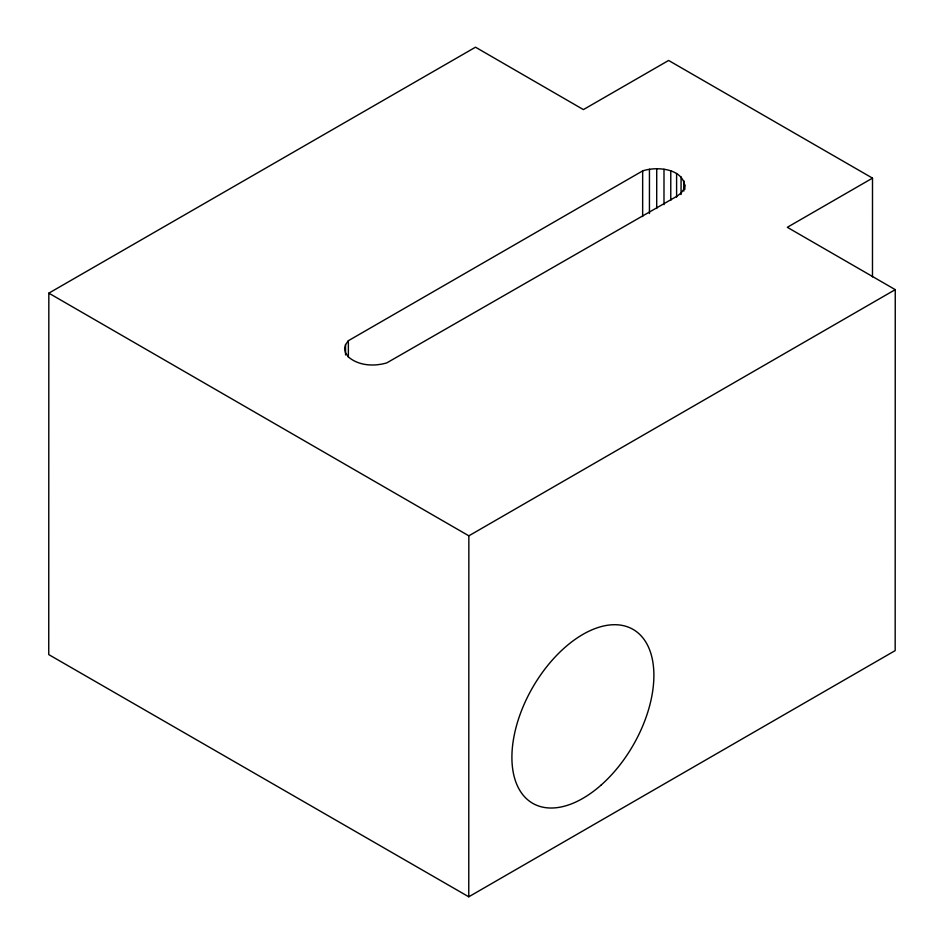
<?xml version="1.0" encoding="UTF-8"?>
<svg xmlns="http://www.w3.org/2000/svg" width="944" height="944" viewBox="0 0 944 944"><rect width="100%" height="100%" fill="white"/><g stroke="black" fill="none" stroke-linecap="round" stroke-linejoin="round"><path stroke-width="1.42" d="M872.504 178.133L668.612 60.463L583.404 109.598L475.505 47.2L48.828 293.159L48.746 654.593L468.767 896.8L895.172 650.617L895.254 289.643L787.32 227.303L872.504 178.133L872.48 276.875M345.563 354.932L345.563 344.619L348.371 340.713L642.663 170.899C657.484 165.896 686.005 168.716 684.837 189.39M684.837 184.965L683.869 189.166L681.061 193.083L676.6 196.435L386.769 362.897C374.072 366.602 358.791 365.883 348.371 356.938L348.371 340.713M468.767 896.8L468.849 535.826L895.254 289.643M642.652 216.577L642.663 170.899M649.437 213.486L649.448 169.271M656.705 208.518L656.729 168.728M663.986 204.647L663.998 169.283M670.771 200.376L670.783 170.911M676.6 197.072L676.6 173.484M681.061 194.535L681.072 176.847M683.869 191.077L683.881 180.764M345.563 344.619L344.607 348.82L345.563 353.021L348.371 356.938M48.828 293.159L468.849 535.826M601.245 784.96A100.406 57.962 -60 0 0 633.094 629.412A100.406 57.962 -60 0 0 514.327 734.739A100.406 57.962 -60 0 0 601.245 784.96"/></g></svg>
